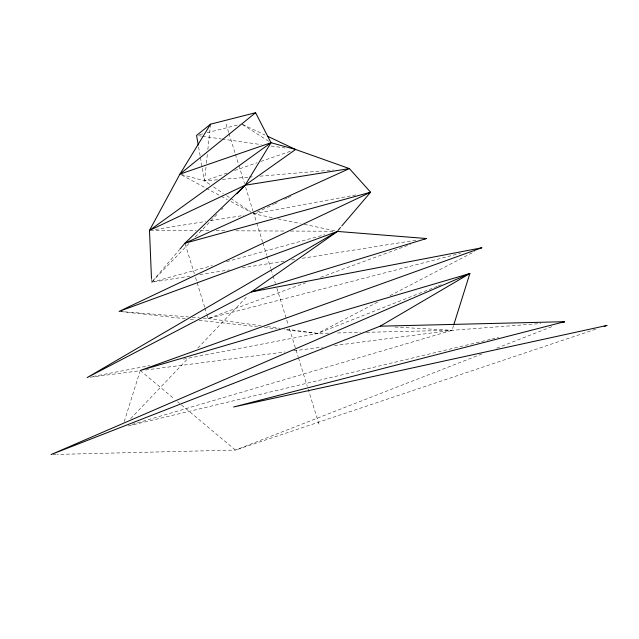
<?xml version="1.0" encoding="UTF-8"?>
<svg xmlns="http://www.w3.org/2000/svg" width="639" height="639" viewBox="0 0 639 639"><rect width="100%" height="100%" fill="white"/><g stroke="black" fill="none" stroke-linecap="round" stroke-linejoin="round"><path stroke-width="0.48" stroke-dasharray="3.19 2.4" d="M205.982 167.186L204.528 180.877L210.271 184.719M206.397 163.272L207.435 153.496M207.851 149.59L210.455 125.148M124.222 421.62L139.949 371.443M453.53 325.586L452.053 330.315L131.993 424.496M151.467 278.277L151.627 282.262L179.176 249.977M130.66 418.665L188.233 358.191M197.826 348.111L247.86 295.553M190.047 276.152L151.627 282.262L189.032 243.451M195.262 236.981L217.428 213.985M221.581 209.672L222.963 208.234M377.649 302.111L317.655 333.414L180.933 359.613M390.006 295.673L474.705 251.478M272.206 217.659L253.747 213.801L266.375 207.835M267.278 207.403L273.596 204.424M274.498 203.993L277.206 202.715M284.419 199.304L287.127 198.026M288.029 197.595L290.737 196.317M437.372 286.296L317.655 333.414L284.067 329.692M438.298 285.929L442.939 284.107M481.846 353.974L235.495 450.072L57.039 454.417M496.719 348.175L553.43 326.05M203.202 318.102L208.154 318.502L305.602 282.805M320.594 277.318L410.542 244.37M227.053 173.105L204.528 180.877L180.893 174.367M234.561 170.517L257.094 162.753M260.848 161.459L291.823 150.772M595.708 329.229L235.495 450.072L177.578 401.691M151.627 282.262L212.236 265.616M226.661 261.655L324.78 234.697M206.98 314.692L208.154 318.502L460.567 253.276M199.448 134.693L203.282 133.719M207.116 132.744L239.689 124.461M128.255 425.917L490.896 339.301M491.862 339.069L498.652 337.448M93.03 376.451L149.678 365.604M253.747 213.801L356.969 194.735M155.397 229.497L205.558 221.493M210.471 220.711L243.914 215.375M199.903 274.578L229.449 269.882M242.261 267.845L284.619 261.103M291.512 260.001L295.458 259.378M302.351 258.284L416.62 240.096M90.139 377.194L139.582 370.788M145.516 370.021L284.938 351.961M293.836 350.811L322.511 347.097M334.381 345.555L452.053 330.315L540.898 323.518M217.42 179.783L204.528 180.877L200.295 156.699M222.38 179.359L248.18 177.171M249.17 177.091L254.13 176.668M260.089 176.164L333.502 169.942M328.606 333.167L317.655 333.414L286.088 329.117M337.568 332.959L360.46 332.432M366.435 332.296L452.053 330.315L392.953 326.92M53.053 454.513L56.048 454.441M150.492 230.439L196.197 230.647M200.175 230.663L209.113 230.703M216.07 230.735L226.997 230.783M235.943 230.815L285.625 231.038M290.585 231.062L334.309 231.254M119.11 311.393L188.369 316.92M192.323 317.24L199.248 317.791M121.083 311.616L185.294 318.733M190.23 319.284L195.167 319.827M199.12 320.267L257.397 326.737M264.314 327.503L277.158 328.925M208.154 318.502L261.423 325.754M267.342 326.561L280.17 328.31M198.537 135.708L201.477 136.123M202.451 136.259L221.078 138.903M222.06 139.046L261.271 144.614M271.072 146.004L284.794 147.952M278.029 218.881L300.378 223.546M304.26 224.361L335.347 230.855M242.508 124.405L264.993 135.029M181.7 175.054L220.359 195.846M221.238 196.317L227.388 199.632M230.903 201.517L251.111 212.388M242.445 124.517L269.315 141.65M213.546 186.907L223.394 193.497M226.677 195.694L229.952 197.89M230.775 198.433L250.464 211.613M140.245 370.5L174.535 399.143M226.086 124.07L228.714 132.561M229.002 133.503L235.136 153.312M235.424 154.255L238.635 164.622M238.93 165.565L244.473 183.489M245.64 187.259L252.94 210.838M253.236 211.781L256.447 222.148M256.734 223.091L262.573 241.957M262.869 242.9L266.663 255.161M266.95 256.103L270.744 268.364M271.04 269.307L272.789 274.962M273.085 275.904L275.417 283.452M276.879 288.165L288.261 324.947M289.435 328.718L298.189 357.009M298.485 357.952L307.239 386.244M308.118 389.071L319.5 425.854M185.238 244.17L194.344 273.708M195.518 277.526L204.624 307.063M204.919 308.014L206.685 313.733M198.601 147.034L200.127 155.732"/><path stroke-width="0.96" d="M453.834 324.636L469.857 273.516L140.245 370.5L481.766 247.796L251.287 291.951L87.176 377.577L337.432 231.43L426.477 238.531L251.287 291.951L337.432 231.43L119.11 311.393L370.604 192.219L349.381 168.6L295.577 149.478L271 142.721L179.942 174.112L149.494 230.439L151.467 278.277M198.266 145.093L196.572 135.428L210.558 124.166L255.592 112.72L271 142.721L245.128 185.23L236.821 193.857M210.558 124.166L179.942 174.112L255.592 112.72M179.815 249.226L184.943 243.219L245.128 185.23L295.577 149.478L267.693 136.307M337.927 230.511L340.491 227.508M341.769 226.006L370.604 192.219L184.943 243.219L349.381 168.6L245.128 185.23L149.494 230.439L271 142.721M380.149 326.186L469.857 273.516L51.064 454.561L380.149 326.186L564.588 321.697L562.727 322.423M604.214 326.377L607.05 325.427L233.626 406.987L564.588 321.697L561.673 322.391M479.833 248.291L481.766 247.796M424.504 238.842L426.477 238.531"/></g></svg>
